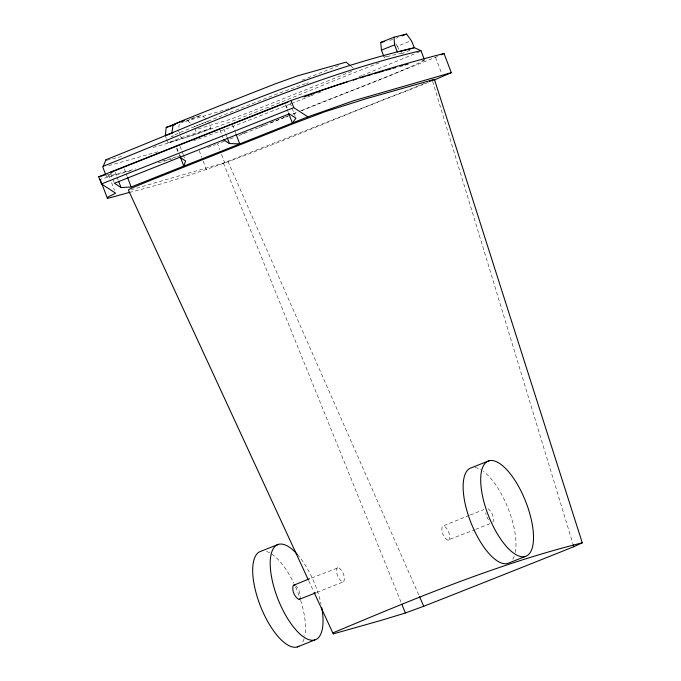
<?xml version="1.0" encoding="UTF-8"?>
<svg xmlns="http://www.w3.org/2000/svg" width="681" height="681" viewBox="0 0 681 681"><rect width="100%" height="100%" fill="white"/><g stroke="black" fill="none" stroke-linecap="round" stroke-linejoin="round"><path stroke-width="0.51" stroke-dasharray="3.4 2.55" d="M178.831 127.381L179.197 124.257M492.933 522.318C494.508 517.449 491.886 511.201 487.664 508.443M424.603 60.234C384.62 79.6 341.828 93.595 300.789 110.85M337.742 567.579L337.086 568.031C335.512 572.9 338.134 579.148 342.356 581.906L343.854 581.472C345.429 576.611 342.807 570.355 338.585 567.605L309.489 578.79M469.286 515.381L442.318 526.277C440.743 531.137 443.365 537.386 447.587 540.144L474.742 529.733M448.43 540.169L449.085 539.718C450.66 534.849 448.038 528.601 443.816 525.843L442.982 525.817M419.726 51.705L362.828 75.191M409.894 50.232L399.594 54.667M105.666 175.621L108.228 174.413M301.743 110.628L438.385 56.131M351.651 71.428L248.352 112.646L228.663 119.839L198.035 128.947M111.505 173.578L106.67 175.877L106.474 176.711L135.723 168.897M338.5 65.665L306.944 78.238M379.189 62.873C303.573 91.901 229.625 125.976 151.488 147.956M358.921 76.749L361.849 75.582M424.646 83.397L223.428 163.091L131.544 189.659M428.247 82.384L407.842 90.539C315.473 125.244 225.973 168.624 129.79 192.314M180.959 122.835L201.704 115.2L204.555 117.873M396.436 38.085L398.283 37.353M301.998 80.205L305.956 78.638M194.187 126.751L208.131 121.218L205.27 118.545M395.712 43.72L397.491 46.231L409.545 41.447M166.675 139.316L168.045 142.899L181.197 137.681L210.855 128.394L208.812 123.014M386.995 56.174L384.178 57.289L400.224 53.407L403.927 51.935M168.045 142.899L196.911 133.927L210.855 128.394M255.29 129.058L258.252 127.883M259.24 127.492L288.889 115.727M292.847 114.153L297.784 112.195M470.265 514.989L483.902 509.575M316.886 592.368L343.198 581.932M475.713 529.341L490.329 523.544M290.242 104.014L235.694 125.415L198.375 139.094M291.23 103.623L309.991 96.217M310.979 95.825L313.941 94.65M317.891 93.093L320.853 91.926M284.99 117.089L287.952 115.915M292.89 113.965L296.839 112.408M224.321 141.273L217.554 143.938L219.733 149.684M230.127 138.984L234.962 137.077M238.827 135.553L254.302 129.45M242.249 133.842L245.16 132.701M261.674 126.223L264.594 125.083M270.417 122.801L284.02 117.464M207.892 147.488L215.622 144.653M230.765 107.99L235.694 106.227M193.625 140.678L196.477 139.75M305.48 83.695L278.767 93.271A449.954 15.706 -20.8 0 0 181.861 131.722L171.433 136.345L173.936 135.894M190.569 118.69L201.704 115.2M176.43 156.809L162.444 161.099M177.443 156.494L183.495 154.613M228.79 108.696L185.121 121.55M157.822 151.82L107.93 165.858M306.484 83.405L308.493 82.827M130.667 170.829L101.18 179.043M158.179 162.904L174.481 158.205M106.832 160.256L122.827 156.213M389.745 40.273L392.741 39.549M421.931 60.686L423.718 60.379M350.979 66.253L353.413 68.321M295.707 585.515L298.704 589.482L300.585 596.641M187.854 120.699L190.663 123.389M488.413 519.901L486.668 516.428M308.723 580.757L313.626 591.38M227.931 161.44L419.036 595.552M223.428 163.091L401.407 603.162M435.559 57.425L441.739 73.693M397.491 46.231L399.543 51.611M290.055 102.771L295.179 116.247M285.943 105.061L287.059 107.998M285.441 104.84L286.897 108.662M287.263 109.624L288.352 112.493M232.468 124.759L234.281 129.543M234.647 130.505L235.737 133.374M223.904 128.964L225.377 132.855M225.743 133.825L226.858 136.736M220.065 130.08L223.036 137.911M221.546 154.468L224.824 163.074M194.868 128.547L196.911 133.927M199.192 150.688L201.738 157.388M203.193 161.21L206.462 169.824M178.473 130.505L181.197 137.681M180.056 146.364L181.529 150.254M181.904 151.225L183.01 154.136M183.376 155.106L184.483 158.026M176.881 147.922L179.784 155.574M176.583 148.458L178.073 152.374M165.313 135.723L166.334 138.413M124.265 168.803L125.721 172.625M126.079 173.587L127.168 176.456M115.2 172.165L116.664 176.013M117.021 176.975L118.485 180.823M110.705 173.476L114.05 182.278M108.696 174.974L110.152 178.805M111.607 182.627L114.51 190.288M432.648 81.337L572.866 543.668M485.689 512.725L486.055 514.53M266.509 551.491A51.169 19.902 68.4 0 1 293.817 583.191M295.545 586.911A51.169 19.902 68.4 0 1 299.334 596.437M300.644 600.327A51.169 19.902 68.4 0 1 304.807 636.011M304.118 638.769A51.169 19.902 68.4 0 1 301.598 643.843M297.359 554.419A51.169 19.902 68.4 0 1 321.1 604.294M515.279 552.521A51.169 19.902 68.4 0 0 508.758 510.06A51.169 19.902 68.4 0 0 483.425 471.414M514.257 556.275A51.169 19.902 68.4 0 1 512.069 560.352M475.006 467.541A51.169 19.902 68.4 0 1 481.527 470.111"/><path stroke-width="1.02" d="M178.49 122.546L166.198 127.432L165.313 135.723L172.829 132.744M171.867 133.204L173.034 124.81L181.452 121.09A440.02 15.357 -20.8 0 1 275.899 83.618L297.41 75.906L346.127 62.133L350.17 65.572M105.836 160.512L105.981 159.746C207.509 119.388 307.531 72.731 414.363 47.713L420.969 50.666L424.237 59.273M105.981 159.746L102.84 167.151L105.742 174.804M129.79 192.314L107.428 198.452L107.794 197.167L115.6 193.157L101.452 183.964L98.728 176.788L291.042 100.473C341.556 83.363 392.23 66.534 444.038 53.527L451.307 72.663L434.078 80.06M582.272 542.817L573.794 546.715A1187.57 41.447 -20.8 0 1 423.744 606.26L405.391 613.002L380.679 620.519L333.247 633.883L333.613 632.598C414.848 598.514 496.577 564.234 582.272 542.817L434.418 79.371L366.48 98.617L324.616 111.837L293.094 123.763L149.633 180.695L133.153 187.496L128.794 189.548L128.556 190.476L308.28 579.786M300.432 597.961L300.006 598.871L298.508 599.306C294.294 596.547 291.664 590.299 293.239 585.43L309.489 578.79M414.363 47.713L411.392 40.715L406.591 34.05L393.993 37.191L380.756 42.443L381.454 50.113L383.837 56.395M103.035 166.309C207.654 124.555 310.876 76.621 420.969 50.666M441.211 54.829L444.038 53.527M433.031 80L434.418 79.371M429.456 81.473L432.341 80.324M401.977 35.88L406.591 34.05M381.454 50.113L394.605 44.895L393.993 37.191M284.224 103.495L110.339 172.497L113.037 171.714M101.452 183.964L293.766 107.649L307.914 116.843L353.933 100.635L451.307 72.663M288.718 113.446L292.353 123.014L295.912 118.171L289.289 113.872L114.425 183.257L121.048 187.564L131.169 186.977L307.914 116.843M278.452 544.315L260.917 551.278A51.169 19.902 68.4 0 0 260.695 606.72A51.169 19.902 68.4 0 0 298.84 646.278M507.72 563.434L525.264 556.471A51.169 19.902 68.4 0 0 526.294 503.097A51.169 19.902 68.4 0 0 488.924 460.816L471.38 467.753A51.169 19.902 68.4 0 0 470.35 521.127A51.169 19.902 68.4 0 0 507.72 563.417M299.351 599.331L315.916 592.759M297.256 646.95L314.801 639.987M304.211 96.932L323.364 89.849M324.326 89.5L337.563 84.963M179.444 122.171L184.5 120.588M166.198 127.432L175.06 124.674M338.508 84.64L347.37 81.89M353.277 80.069L356.231 79.149M360.164 77.932L365.093 76.408M367.059 75.795L372.03 74.365M374.014 73.795L383.948 70.926M385.94 70.356L390.903 68.926M392.894 68.355L395.874 67.496M285.194 103.103L287.893 102.329M98.728 176.788L104.491 175.128M399.909 66.38L402.939 65.538M404.957 64.984L407.987 64.142M400.292 51.33L413.129 48.138M380.756 42.443L384.748 41.481M173.034 124.81L174.455 124.546M293.903 584.979L294.737 585.005M223.777 139.86L229.437 143.538L239.738 143.895L236.103 134.327M179.929 157.26L185.59 160.937L183.785 166.096L180.15 156.528M314.077 592.351L333.247 633.883M419.462 596.522L423.744 606.26M401.807 604.141L405.391 613.002M394.605 44.895L397.329 52.071M291.042 100.473L293.766 107.649M227.224 137.707L229.437 143.538M127.534 177.409L131.169 186.977M118.852 181.784L121.048 187.564M100.158 179.316L107.428 198.452M573.172 544.681L573.794 546.715M321.696 607.367A51.169 19.902 68.4 0 1 301.998 635.756A51.169 19.902 68.4 0 1 270.306 566.856A51.169 19.902 68.4 0 1 297.359 554.453M525.255 556.454A51.169 19.902 68.4 0 1 487.894 514.181A51.169 19.902 68.4 0 1 488.932 460.841"/></g></svg>
